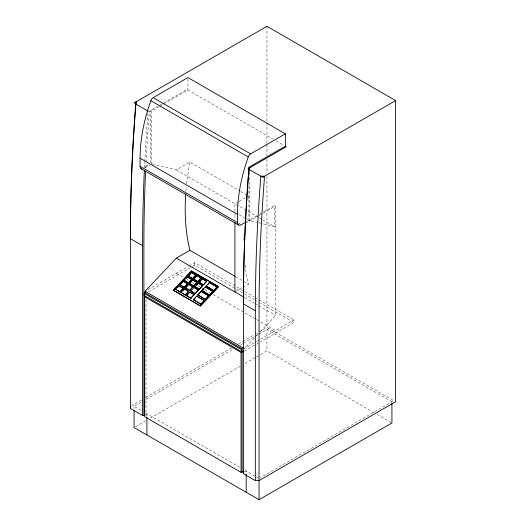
<?xml version="1.0" encoding="UTF-8"?>
<svg xmlns="http://www.w3.org/2000/svg" width="526" height="526" viewBox="0 0 526 526"><rect width="100%" height="100%" fill="white"/><g stroke="black" fill="none" stroke-linecap="round" stroke-linejoin="round"><path stroke-width="0.39" stroke-dasharray="2.63 1.97" d="M144.479 167.906L144.768 162.258M144.808 161.456L145.058 156.63A1663.876 960.64 -60 0 1 148.049 111.959M145.761 167.945L146.004 163.08M146.05 162.278L146.333 156.676A1663.048 960.167 -60 0 1 149.391 111.216L148.759 111.512L157.603 106.41M254.38 337.942L244.334 348.6L255.702 342.045M256.609 335.575L258.286 333.793M260.521 331.426L275.585 315.436L275.585 205.982L274.664 205.449L262.842 212.28M160.404 104.792L163.205 103.168M163.908 102.767L187.026 89.42L273.277 139.212M150.594 162.718L150.594 110.453L151.514 110.979L159.22 106.535M159.924 106.127L162.725 104.51M163.428 104.109L187.946 89.953L187.946 79.124M145.847 166.275L148.562 164.71M145.229 167.695L150.12 164.875M152.159 163.921L176.328 169.931L189.912 162.093L240.034 191.03M238.317 201.8L234.918 203.759L234.918 213.563M238.995 201.405L247.141 196.704M246.832 221.518L258.667 214.687M259.364 214.286L262.145 212.682M245.372 223.425L258.194 216.022M258.891 215.621L262.369 213.609M263.066 213.208L275.585 205.982M147.924 289.662L188.347 266.32M189.051 265.913L194.712 262.645L254.262 297.032M148.628 291.798L191.872 266.833M192.582 266.419L194.712 265.196L254.262 299.577M234.918 291.956L242.387 287.643M243.071 287.255L248.502 284.119A222.511 128.469 -60 0 1 244.978 264.269M141.435 399.931L132.217 405.257L141.501 410.615M145.689 397.478L231.493 347.936M238.58 343.846L254.183 334.838M254.893 334.431L258.437 332.379M259.147 331.972L266.945 327.468L393.77 400.694L260.462 477.654M141.159 402.212L134.051 406.315L134.051 408.761M146.136 399.339L232.834 349.284M240.652 344.773L242.782 343.544M243.492 343.13L254.15 336.975M254.867 336.568L258.417 334.516M259.127 334.102L268.786 328.533M256.412 341.63L259.962 339.586M260.672 339.171L293.962 319.953L293.962 322.497L260.646 341.736M244.334 351.151L255.682 344.602M256.392 344.195L259.936 342.143M145.695 414.449L146.918 413.745L239.797 467.364M135.478 426.717L146.136 420.563M150.397 418.104L239.941 366.405M244.912 363.532L255.577 357.378M256.287 356.97L259.837 354.918M260.548 354.511L266.945 350.816L374.177 412.726M244.334 472.111L246.175 471.046L246.175 474.314M258.292 222.636L248.93 220.309L248.93 184.376M259.068 222.827L274.664 226.706L274.664 205.449M276.117 140.856L283.941 145.373M240.737 191.438L247.089 195.1M176.328 169.931L258.338 217.284M259.048 217.692L261.889 219.329M262.599 219.743L275.585 227.239M238.975 214.562L244.662 217.843M245.379 218.257L249.85 220.841L249.85 171.838M238.403 223.103L240.533 224.339M235.799 276.781L248.502 284.119M254.972 297.44L258.516 299.485M259.226 299.892L293.962 319.953M254.972 299.984L258.516 302.029M259.226 302.443L293.962 322.497M244.735 297.624L254.551 303.292M255.255 303.699L258.056 305.317M258.759 305.718L275.585 315.436M176.328 273.257L183.416 277.353M186.967 279.398L188.38 280.22M192.634 282.672L194.055 283.494M197.598 285.539L201.142 287.584M201.852 287.992L203.976 289.221M204.686 289.629L209.65 292.495M213.194 294.54L255.735 319.104M256.445 319.512L259.989 321.557M260.692 321.965L275.585 330.565M391.929 401.752L266.945 329.592L266.945 350.816M377.017 414.363L391.929 422.976M244.754 470.231L255.656 476.523M256.333 476.911L259.042 478.476M266.945 26.3L266.945 121.493M266.945 122.315L266.945 143.651M266.945 144.472L266.945 155.959M266.945 159.24L266.945 173.192M266.945 176.473L266.945 327.468M234.918 214.378L234.918 219.276M194.712 262.645L194.712 265.196M151.514 110.979L151.514 164.066M146.918 413.745L146.918 416.191M146.004 299.544L146.004 415.336M185.902 191.457A222.511 128.469 -60 0 1 186.309 186.789M186.638 183.659A222.511 128.469 -60 0 1 189.912 162.093M243.808 240.5A222.511 128.469 -60 0 1 243.926 235.234M247.897 199.15A222.511 128.469 -60 0 1 248.502 195.915"/><path stroke-width="0.79" d="M248.93 173.758L248.93 167.229L285.362 146.195L285.362 133.821L187.946 77.578L153.171 97.652A3.682 2.124 -60 0 0 150.824 100.709L148.082 108.875A138.108 79.735 -60 0 0 140.08 158.194L140.08 166.341A5.293 3.057 -60 0 0 141.954 169.004M285.362 133.821L250.586 153.894A3.682 2.124 -60 0 0 248.239 156.952L245.497 165.118A138.108 79.735 -60 0 0 237.502 214.437L237.502 222.583A5.293 3.057 -60 0 0 241.243 224.747L246.135 221.919M243.42 350.618L241.579 351.684L144.163 295.434L144.163 293.455L146.004 291.831M241.579 351.684L241.579 349.698L243.42 348.074L145.084 291.299L176.328 258.135L189.912 250.291L235.089 276.374M173.356 290.22L191.49 270.969L218.546 286.585L200.478 305.994L173.356 290.22L200.478 305.994M173.422 290.372L177.269 286.289M178.919 284.54L191.49 270.969M175.631 289.234L178.925 285.743L183.239 288.241L180.096 292.042L175.631 289.234L180.096 292.042M179.958 284.651L183.245 281.16L187.565 283.652L184.416 287.452L179.958 284.651L184.416 287.452M184.107 280.246L187.394 276.755L191.714 279.247L188.564 283.047L184.107 280.246L188.564 283.047M188.209 275.894L191.497 272.402L195.817 274.894L192.667 278.695L188.209 275.894L192.667 278.695M177.966 287.216L178.925 285.743M180.096 284.96L182.838 282.048M186.441 278.228L187.394 276.755M188.347 276.203L191.089 273.29M179.951 291.733L183.239 288.241M184.278 287.143L187.565 283.652M188.426 282.738L191.714 279.247M192.529 278.385L195.817 274.894M180.983 292.325L184.271 288.833L188.591 291.325L185.441 295.125L180.983 292.325L185.441 295.125M185.303 287.735L188.591 284.244L192.91 286.742L189.768 290.543L185.303 287.735L189.768 290.543M189.452 283.336L192.74 279.845L197.059 282.337L193.916 286.137L189.452 283.336L193.916 286.137M193.555 278.977L196.842 275.486L201.162 277.984L198.019 281.785L193.555 278.977L198.019 281.785M182.772 290.891L184.271 288.833M185.448 288.044L188.19 285.138M189.597 283.645L192.74 279.845M193.7 279.286L196.842 275.486M185.303 294.816L188.591 291.325M189.623 290.227L192.91 286.742M193.772 285.828L197.059 282.337M197.875 281.476L201.162 277.984M186.513 295.52L189.801 292.029L194.12 294.521L190.977 298.321L186.513 295.52L190.977 298.321M190.839 290.931L194.127 287.439L198.447 289.931L195.297 293.732L190.839 290.931L195.297 293.732M194.988 286.525L198.276 283.034L202.595 285.533L199.446 289.333L194.988 286.525L199.446 289.333M199.091 282.173L202.379 278.681L206.698 281.173L203.549 284.974L199.091 282.173L203.549 284.974M186.658 295.829L189.801 292.029M196.77 285.092L198.276 283.034M199.229 282.482L202.379 278.681M190.833 298.012L194.12 294.521M195.159 293.423L198.447 289.931M199.308 289.024L202.595 285.533M203.404 284.665L206.698 281.173M193.338 299.616L196.678 296.072L204.272 300.458L201.07 304.311L193.338 299.616L201.07 304.311M197.815 294.869L201.156 291.325L208.743 295.704L205.548 299.557L197.815 294.869L205.548 299.557M201.951 290.477L205.291 286.933L212.879 291.319L209.683 295.171L201.951 290.477L209.683 295.171M206.172 285.999L209.512 282.455L217.1 286.834L213.904 290.687L206.172 285.999L213.904 290.687M193.483 299.925L195.153 298.157M197.954 295.178L201.156 291.325M202.089 290.786L203.759 289.017M207.98 284.533L209.512 282.455M200.932 304.002L204.272 300.458M205.403 299.248L208.743 295.704M209.539 294.862L212.879 291.319M213.76 290.378L217.1 286.834M200.406 305.836L218.546 286.585M243.413 472.644L243.42 473.702L255.34 480.586L259.055 480.593L395.611 401.752L395.611 100.584L262.717 177.308L264.558 176.44A1661.345 959.181 -60 0 0 259.055 310.8L259.042 499.7L134.051 427.539L134.051 410.398M144.696 296.809L241.046 352.433L243.42 351.684L241.993 350.862M130.389 406.309L130.402 408.452L142.605 415.494L143.881 415.501L145.084 414.804M144.696 296.191L144.696 416.704L241.046 472.335L243.42 471.579M259.042 499.7L391.929 422.976L391.929 403.383M142.605 415.494L142.605 245.701L130.402 238.659A1663.876 960.64 -60 0 1 135.912 104.095L135.899 102.156L134.051 103.024L266.945 26.3L395.611 100.584M255.34 480.586L255.34 310.794L243.42 303.91A1663.876 960.64 -60 0 1 245.294 226.108L245.872 214.832A1663.876 960.64 -60 0 1 248.93 169.346L248.923 168.392L248.016 168.82L286.282 146.721L285.362 146.195M264.578 176.23L260.857 176.23L248.93 169.346M264.558 176.44L260.857 176.23A1663.876 960.64 -60 0 0 255.34 310.794M153.171 97.652L250.586 153.894M150.824 100.709L248.239 156.952M248.93 167.229L249.85 167.755M148.115 111.144L135.912 104.095L135.912 101.952M140.08 158.194L237.502 214.437M140.08 166.341L237.502 222.583M141.178 168.767L238.594 225.01M176.328 258.135L244.031 297.223M191.563 271.12L218.619 286.742M209.65 282.764L217.245 287.143M195.955 275.203L191.497 272.402M197.605 276.157L201.307 278.293M202.517 278.99L206.836 281.489M213.023 291.628L205.291 286.933M187.532 277.064L191.852 279.556M192.884 280.154L197.204 282.646M198.414 283.35L202.734 285.842M201.984 292.029L208.888 296.013M187.703 283.961L183.245 281.16M193.055 287.051L188.591 284.244M198.585 290.24L194.127 287.439M179.064 286.059L183.383 288.55M184.416 289.142L188.735 291.634M189.945 292.338L194.265 294.83M204.41 300.767L196.678 296.072M144.65 292.607L242.065 348.85M144.163 293.455L241.579 349.698M246.175 474.314L246.175 492.27M243.42 473.702L243.413 302.851A1662.607 959.911 -60 0 1 245.287 225.108L245.866 213.845A1662.686 959.957 -60 0 1 248.923 168.392M242.111 352.433L242.111 472.335M241.046 352.433L241.046 472.335M234.918 222.544L234.918 291.956M146.918 417.006L146.918 434.969M145.084 291.299L145.084 292.574M143.881 415.501L143.881 245.708A1662.988 960.134 -60 0 1 145.61 171.16M130.402 408.452L130.389 236.522A1661.345 959.181 -60 0 1 135.899 102.156M189.912 250.291A222.511 128.469 -60 0 1 185.731 193.772M142.605 245.701A1663.876 960.64 -60 0 1 144.367 170.319"/></g></svg>
